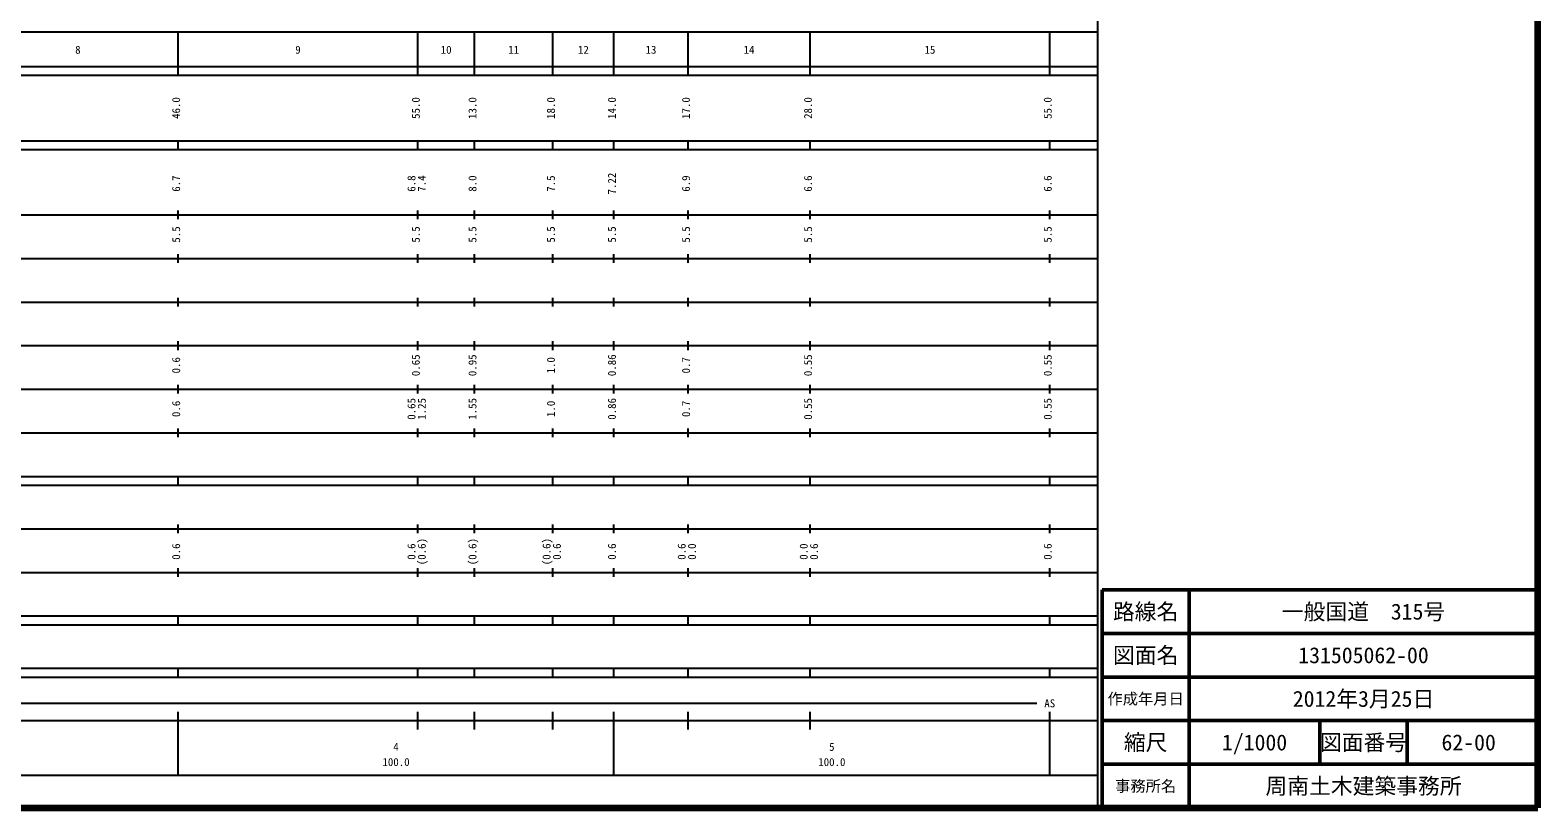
# Model space of a CAD drawing. Units: millimetres on the paper, enlarged 1000 times. Extents: x 40000 to 680000, y 20000 to 380000.
# Drawn here: x 334044 to 680000, y 20000 to 198357 of the extents above; entities that cross this region are included whole.
import ezdxf
from ezdxf.enums import TextEntityAlignment as Align

# ---------------------------------------------------------------- set-up
doc = ezdxf.new("R2010")
doc.units = ezdxf.units.MM
doc.header["$LTSCALE"] = 1000
for name, color, linetype, lineweight in [('M-TTL', 2, 'Continuous', 140), ('M-TTL-BAND', 7, 'Continuous', 25), ('M-TTL-FRAM', 2, 'Continuous', 50), ('M-TTL-LINE', 7, 'Continuous', 50)]:
    doc.layers.add(name, color=color, linetype=linetype, lineweight=lineweight)
doc.layers.add('M-TTL-TXT', color=7, linetype='Continuous')
doc.styles.add('ＭＳ ゴシック', font='')
doc.styles.get('ＭＳ ゴシック').set_extended_font_data('MS Gothic')

msp = doc.modelspace()

# ---------------------------------------------------------------- linework, layer by layer
at = {"layer": 'M-TTL'}
for p, q in [((680000, 20000), (680000, 380000)), ((40000, 20000), (680000, 20000))]:
    msp.add_line(p, q, dxfattribs=at)
at = {"layer": 'M-TTL-BAND'}
for p, q in [((579000, 20000), (579000, 370000)), ((68000, 198000), (579000, 198000)), ((368000, 188000), (368000, 198000)), ((423000, 188000), (423000, 198000)), ((436000, 188000), (436000, 198000)), ((454000, 188000), (454000, 198000)), ((468000, 188000), (468000, 198000)), ((485000, 188000), (485000, 198000)), ((513000, 188000), (513000, 198000)), ((568000, 188000), (568000, 198000)), ((40000, 190000), (579000, 190000)), ((40000, 188000), (579000, 188000)), ((40000, 173000), (579000, 173000)), ((368000, 171000), (368000, 173000)), ((423000, 171000), (423000, 173000)), ((436000, 171000), (436000, 173000)), ((454000, 171000), (454000, 173000)), ((468000, 171000), (468000, 173000)), ((485000, 171000), (485000, 173000)), ((513000, 171000), (513000, 173000)), ((568000, 171000), (568000, 173000)), ((40000, 171000), (579000, 171000)), ((40000, 156000), (579000, 156000)), ((368000, 155000), (368000, 157000)), ((423000, 155000), (423000, 157000)), ((436000, 155000), (436000, 157000)), ((454000, 155000), (454000, 157000)), ((468000, 155000), (468000, 157000)), ((485000, 155000), (485000, 157000)), ((513000, 155000), (513000, 157000)), ((568000, 155000), (568000, 157000)), ((46000, 146000), (579000, 146000)), ((368000, 145000), (368000, 147000)), ((423000, 145000), (423000, 147000)), ((436000, 145000), (436000, 147000)), ((454000, 145000), (454000, 147000)), ((468000, 145000), (468000, 147000)), ((485000, 145000), (485000, 147000)), ((513000, 145000), (513000, 147000)), ((568000, 145000), (568000, 147000)), ((52000, 136000), (579000, 136000)), ((368000, 135000), (368000, 137000)), ((423000, 135000), (423000, 137000)), ((436000, 135000), (436000, 137000)), ((454000, 135000), (454000, 137000)), ((468000, 135000), (468000, 137000)), ((485000, 135000), (485000, 137000)), ((513000, 135000), (513000, 137000)), ((568000, 135000), (568000, 137000)), ((46000, 126000), (579000, 126000)), ((368000, 125000), (368000, 127000)), ((423000, 125000), (423000, 127000)), ((436000, 125000), (436000, 127000)), ((454000, 125000), (454000, 127000)), ((468000, 125000), (468000, 127000)), ((485000, 125000), (485000, 127000)), ((513000, 125000), (513000, 127000)), ((568000, 125000), (568000, 127000)), ((52000, 116000), (579000, 116000)), ((368000, 115000), (368000, 117000)), ((423000, 115000), (423000, 117000)), ((436000, 115000), (436000, 117000)), ((454000, 115000), (454000, 117000)), ((468000, 115000), (468000, 117000)), ((485000, 115000), (485000, 117000)), ((513000, 115000), (513000, 117000)), ((568000, 115000), (568000, 117000)), ((46000, 106000), (579000, 106000)), ((368000, 105000), (368000, 107000)), ((423000, 105000), (423000, 107000)), ((436000, 105000), (436000, 107000)), ((454000, 105000), (454000, 107000)), ((468000, 105000), (468000, 107000)), ((485000, 105000), (485000, 107000)), ((513000, 105000), (513000, 107000)), ((568000, 105000), (568000, 107000)), ((40000, 96000), (579000, 96000)), ((40000, 94000), (579000, 94000)), ((368000, 94000), (368000, 96000)), ((423000, 94000), (423000, 96000)), ((436000, 94000), (436000, 96000)), ((454000, 94000), (454000, 96000)), ((468000, 94000), (468000, 96000)), ((485000, 94000), (485000, 96000)), ((513000, 94000), (513000, 96000)), ((568000, 94000), (568000, 96000)), ((49000, 84000), (579000, 84000)), ((368000, 83000), (368000, 85000)), ((423000, 83000), (423000, 85000)), ((436000, 83000), (436000, 85000)), ((454000, 83000), (454000, 85000)), ((468000, 83000), (468000, 85000)), ((485000, 83000), (485000, 85000)), ((513000, 83000), (513000, 85000)), ((568000, 83000), (568000, 85000)), ((40000, 74000), (579000, 74000)), ((368000, 73000), (368000, 75000)), ((423000, 73000), (423000, 75000)), ((436000, 73000), (436000, 75000)), ((454000, 73000), (454000, 75000)), ((468000, 73000), (468000, 75000)), ((485000, 73000), (485000, 75000)), ((513000, 73000), (513000, 75000)), ((568000, 73000), (568000, 75000)), ((40000, 64000), (579000, 64000)), ((368000, 62000), (368000, 64000)), ((423000, 62000), (423000, 64000)), ((436000, 62000), (436000, 64000)), ((454000, 62000), (454000, 64000)), ((468000, 62000), (468000, 64000)), ((485000, 62000), (485000, 64000)), ((513000, 62000), (513000, 64000)), ((568000, 62000), (568000, 64000)), ((40000, 62000), (579000, 62000)), ((40000, 52000), (579000, 52000)), ((368000, 50000), (368000, 52000)), ((423000, 50000), (423000, 52000)), ((436000, 50000), (436000, 52000)), ((454000, 50000), (454000, 52000)), ((468000, 50000), (468000, 52000)), ((485000, 50000), (485000, 52000)), ((513000, 50000), (513000, 52000)), ((568000, 50000), (568000, 52000)), ((40000, 50000), (579000, 50000)), ((71000, 44000), (565000, 44000)), ((368000, 27500), (368000, 42000)), ((423000, 38000), (423000, 42000)), ((436000, 38000), (436000, 42000)), ((454000, 38000), (454000, 42000)), ((468000, 27500), (468000, 42000)), ((485000, 38000), (485000, 42000)), ((513000, 38000), (513000, 42000)), ((568000, 27500), (568000, 42000)), ((40000, 40000), (579000, 40000)), ((68000, 27500), (579000, 27500))]:
    msp.add_line(p, q, dxfattribs=at)
at = {"layer": 'M-TTL-FRAM'}
for p, q in [((680000, 70000), (580000, 70000)), ((580000, 70000), (580000, 20000))]:
    msp.add_line(p, q, dxfattribs=at)
at = {"layer": 'M-TTL-LINE'}
for p, q in [((600000, 70000), (600000, 20000)), ((680000, 60000), (580000, 60000)), ((680000, 50000), (580000, 50000)), ((680000, 40000), (580000, 40000)), ((630000, 40000), (630000, 30000)), ((650000, 40000), (650000, 30000)), ((680000, 30000), (580000, 30000))]:
    msp.add_line(p, q, dxfattribs=at)

# ---------------------------------------------------------------- texts
at = {"layer": 'M-TTL-BAND', "style": 'ＭＳ ゴシック'}
for s, p in [('8', (345000, 192405)), ('9', (395500, 192405)), ('10', (429500, 192405)), ('11', (445000, 192405)), ('12', (461000, 192405)), ('13', (476500, 192405)), ('14', (499000, 192405)), ('15', (540500, 192405)), ('AS', (568000, 42500)), ('4', (418000, 32523)), ('5', (518000, 32523)), ('100.0', (418000, 29033)), ('100.0', (518000, 29033))]:
    msp.add_text(s, height=1833, dxfattribs=at).set_placement(p, align=Align.BOTTOM_CENTER)
for s, p in [('46.0', (369000, 180500)), ('55.0', (424000, 180500)), ('13.0', (437000, 180500)), ('18.0', (455000, 180500)), ('14.0', (469000, 180500)), ('17.0', (486000, 180500)), ('28.0', (514000, 180500)), ('55.0', (569000, 180500)), ('6.7', (369000, 163174)), ('6.8', (423000, 163174)), ('7.4', (425370, 163174)), ('8.0', (437000, 163174)), ('7.5', (455000, 163174)), ('7.22', (469000, 163174)), ('6.9', (486000, 163174)), ('6.6', (514000, 163174)), ('6.6', (569000, 163174)), ('5.5', (369000, 151500)), ('5.5', (424000, 151500)), ('5.5', (437000, 151500)), ('5.5', (455000, 151500)), ('5.5', (469000, 151500)), ('5.5', (486000, 151500)), ('5.5', (514000, 151500)), ('5.5', (569000, 151500)), ('0.6', (369000, 121500)), ('0.65', (424000, 121500)), ('0.95', (437000, 121500)), ('1.0', (455000, 121500)), ('0.86', (469000, 121500)), ('0.7', (486000, 121500)), ('0.55', (514000, 121500)), ('0.55', (569000, 121500)), ('0.6', (369000, 111500)), ('0.65', (423000, 111500)), ('1.25', (425370, 111500)), ('1.55', (437000, 111500)), ('1.0', (455000, 111500)), ('0.86', (469000, 111500)), ('0.7', (486000, 111500)), ('0.55', (514000, 111500)), ('0.55', (569000, 111500)), ('0.6', (369000, 78764)), ('0.6', (423000, 78764)), ('(0.6)', (425370, 78764)), ('(0.6)', (437000, 78764)), ('(0.6)', (454000, 78764)), ('0.6', (456370, 78764)), ('0.6', (469000, 78764)), ('0.6', (485000, 78764)), ('0.0', (487370, 78764)), ('0.0', (513000, 78764)), ('0.6', (515370, 78764)), ('0.6', (569000, 78764))]:
    msp.add_text(s, height=1833, rotation=90, dxfattribs=at).set_placement(p, align=Align.BOTTOM_CENTER)
at = {"layer": 'M-TTL-TXT', "style": 'ＭＳ ゴシック'}
for s, height, p in [('路線名', 3666, (590000, 65000)), ('路線名', 3666, (590000, 65000)), ('一般国道\u3000315号', 3666, (640000, 65000)), ('図面名', 3666, (590000, 55000)), ('図面名', 3666, (590000, 55000)), ('131505062-00', 3666, (640000, 55000)), ('作成年月日', 2566, (590000, 45000)), ('作成年月日', 2566, (590000, 45000)), ('2012年3月25日', 3666, (640000, 45000)), ('縮尺', 3666, (590000, 35000)), ('縮尺', 3666, (590000, 35000)), ('1/1000', 3666, (615000, 35000)), ('図面番号', 3666, (640000, 35000)), ('図面番号', 3666, (640000, 35000)), ('62-00', 3666, (664125, 35000)), ('事務所名', 2566, (590000, 25000)), ('事務所名', 2566, (590000, 25000)), ('周南土木建築事務所', 3666, (640000, 25000))]:
    msp.add_text(s, height=height, dxfattribs=at).set_placement(p, align=Align.MIDDLE_CENTER)

doc.saveas('drawing.dxf')
